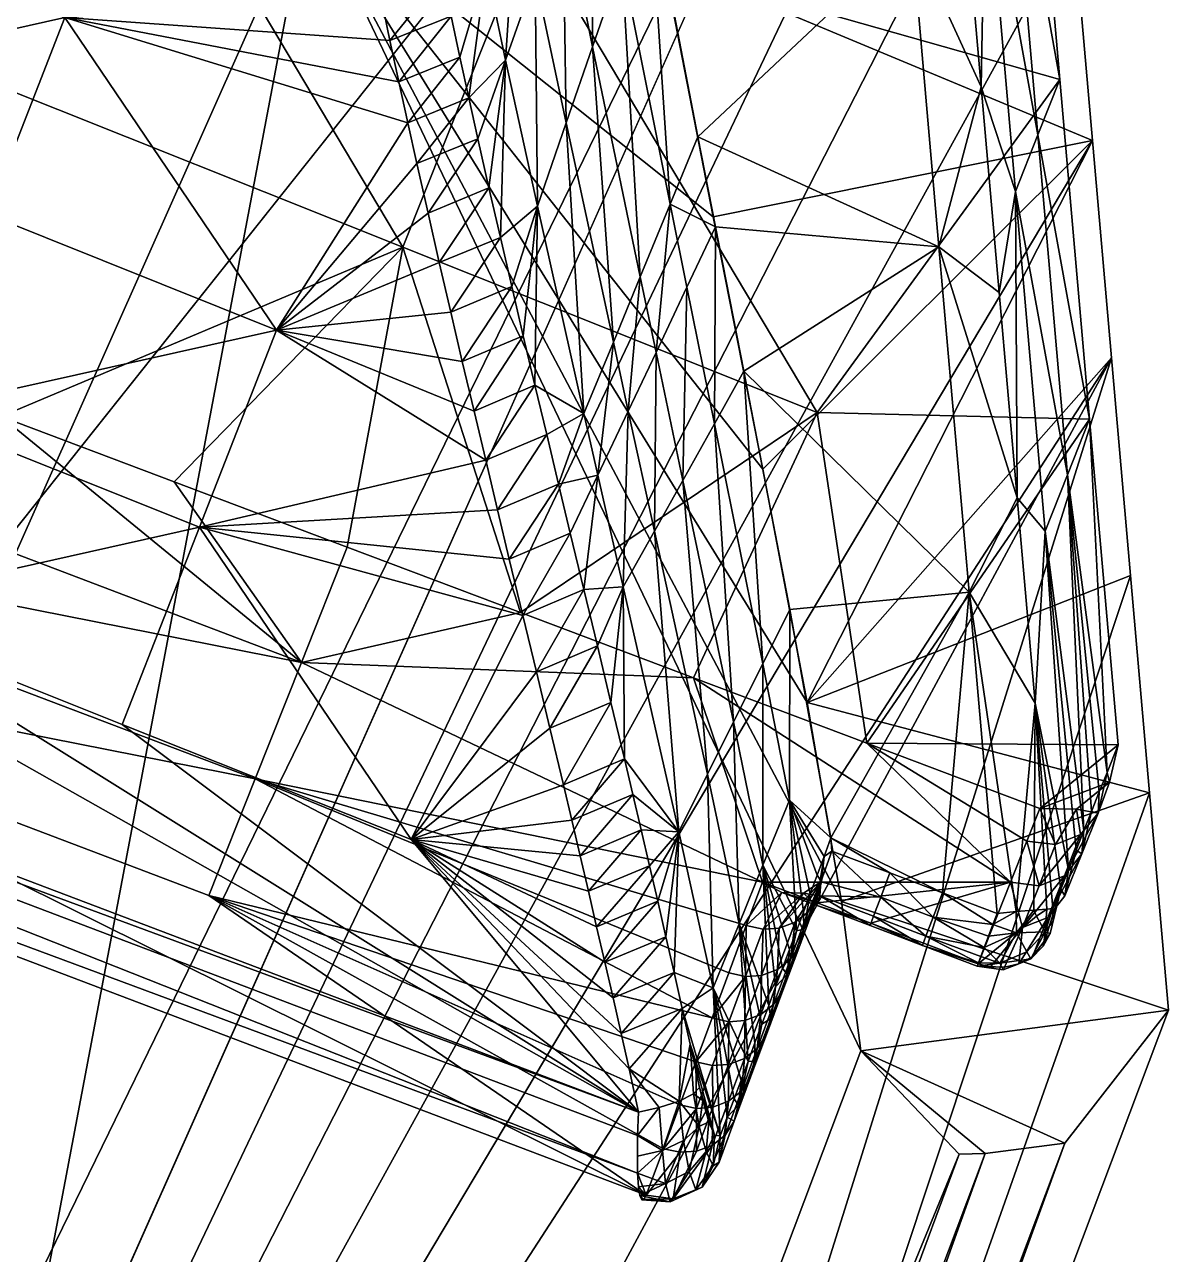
# Model space of a CAD drawing. Header units: millimetres. Extents: x -276 to 343, y -58 to 484.
# Drawn here: x 277.82 to 287.89, y 442.68 to 453.5 of the extents above; entities that cross this region are included whole.
import ezdxf

# ---------------------------------------------------------------- set-up
doc = ezdxf.new("R2010")
doc.units = ezdxf.units.MM
doc.header["$MEASUREMENT"] = 0
doc.layers.add('Default', color=7, linetype='Continuous', true_color=0x000000)

msp = doc.modelspace()

# ---------------------------------------------------------------- meshes
at = {"layer": 'Default'}
mesh = msp.add_polyface(dxfattribs=at)
corners = [(261.302, 456.536, 5), (229.271, 385.254, 229.716), (262.286, 458.081, 5), (240.317, 402.032, 241.81), (263.27, 459.624, 5), (264.251, 461.165, 5), (265.232, 462.704, 5), (266.211, 464.239, 5), (267.19, 465.772, 5), (268.167, 467.305, 5), (268.167, 467.305, 5), (240.317, 402.032, 241.81), (273.021, 471.1, 5), (275.933, 471.483, 5), (274.459, 471.413, 5), (278.875, 470.92, 5), (274.459, 471.413, 5), (273.021, 471.1, 5), (278.875, 470.92, 5), (273.021, 471.1, 5), (271.645, 470.538, 5), (270.359, 469.721, 5), (269.19, 468.647, 5), (268.167, 467.305, 5), (273.021, 471.1, 5), (240.317, 402.032, 241.81), (278.875, 470.92, 5), (257.576, 432.428, 123.634), (270.697, 463.928, 5), (271.512, 465.102, 5), (269.599, 462.481, 5), (268.316, 460.856, 5), (266.947, 459.151, 5), (265.59, 457.465, 5), (264.342, 455.897, 5), (247.053, 418.663, 117.3), (263.303, 454.541, 5), (271.512, 465.102, 5), (272.924, 466.555, 5), (257.576, 432.428, 123.634), (278.676, 466.393, 5), (274.792, 467.28, 5), (276.805, 467.165, 5), (274.792, 467.28, 5), (243.639, 399.752, 242.268), (272.924, 466.555, 5), (252.445, 392.006, 252.252), (274.792, 467.28, 5), (278.676, 466.393, 5), (278.676, 466.393, 5), (281.421, 463.495, 5), (266.384, 423.331, 137.741), (260.585, 453.545, 5), (262.572, 453.497, 5), (261.171, 453.161, 5), (268.167, 467.305, 5), (270.697, 463.928, 5), (267.19, 465.772, 5), (269.599, 462.481, 5), (266.211, 464.239, 5), (268.316, 460.856, 5), (265.232, 462.704, 5), (266.947, 459.151, 5), (264.251, 461.165, 5), (263.27, 459.624, 5), (265.59, 457.465, 5), (262.286, 458.081, 5), (263.303, 454.541, 5), (261.302, 456.536, 5), (260.316, 454.989, 5), (277.414, 471.317, 5), (274.459, 471.413, 5), (275.933, 471.483, 5), (274.459, 471.413, 5), (271.645, 470.538, 5), (273.021, 471.1, 5), (269.19, 468.647, 5), (270.359, 469.721, 5), (271.512, 465.102, 5), (264.342, 455.897, 5), (262.379, 453.27, 5), (272.924, 466.555, 5), (274.792, 467.28, 5), (276.805, 467.165, 5), (278.875, 470.92, 5), (276.805, 467.165, 5), (274.459, 471.413, 5), (247.053, 418.663, 117.3), (262.379, 453.27, 5), (262.572, 453.497, 5), (262.379, 453.27, 5), (247.053, 418.663, 117.3), (261.171, 453.161, 5)]
mesh.append_faces([[corners[k] for k in face] for face in [(0, 1, 2, 2), (2, 3, 4, 4), (4, 3, 5, 5), (5, 3, 6, 6), (6, 3, 7, 7), (7, 3, 8, 8), (8, 3, 9, 9), (10, 11, 12, 12), (13, 14, 15, 15), (16, 17, 18, 18), (19, 20, 21, 21), (21, 22, 19, 19), (22, 23, 19, 19), (24, 25, 26, 26), (27, 28, 29, 29), (28, 27, 30, 30), (30, 27, 31, 31), (31, 27, 32, 32), (32, 27, 33, 33), (33, 27, 34, 34), (34, 35, 36, 36), (37, 38, 39, 39), (40, 41, 42, 42), (43, 44, 45, 45), (46, 47, 48, 48), (49, 50, 51, 51), (52, 53, 54, 54), (55, 56, 57, 57), (57, 58, 59, 59), (59, 60, 61, 61), (61, 62, 63, 63), (63, 62, 64, 64), (64, 65, 66, 66), (66, 67, 68, 68), (68, 67, 69, 69), (70, 71, 72, 72), (73, 74, 75, 75), (74, 76, 77, 77), (76, 78, 55, 55), (53, 69, 67, 67), (67, 66, 79, 79), (79, 66, 65, 65), (65, 64, 62, 62), (62, 61, 60, 60), (60, 59, 58, 58), (58, 57, 56, 56), (56, 55, 78, 78), (69, 53, 52, 52), (54, 53, 80, 80), (78, 76, 81, 81), (81, 74, 82, 82), (82, 73, 83, 83), (84, 85, 86, 86), (73, 82, 74, 74), (74, 81, 76, 76), (87, 88, 89, 89), (90, 91, 92, 92)]])
mesh = msp.add_polyface(dxfattribs=at)
corners = [(286.556, 460.141, 5), (286.242, 462.172, 5), (281.628, 469.457, 5), (285.689, 464.02, 5), (282.866, 468.403, 5), (284.923, 465.678, 5), (283.973, 467.141, 5), (280.289, 470.297, 5), (278.875, 470.92, 5), (278.875, 470.92, 5), (277.414, 471.317, 5), (275.933, 471.483, 5), (286.556, 460.141, 5), (271.16, 425.54, 131.483), (286.723, 458.227, 5), (287.225, 452.483, 5), (287.058, 454.397, 5), (286.89, 456.311, 5), (285.185, 444.469, 5), (271.526, 408.217, 120.429), (280.324, 454.653, 23.231), (282.543, 459.639, 5), (282.733, 458.114, 5), (283.048, 456.209, 5), (283.447, 454.063, 5), (283.885, 451.813, 5), (284.32, 449.59, 5), (284.711, 447.536, 5), (285.013, 445.784, 5), (280.324, 454.653, 23.231), (282.181, 461.631, 5), (282.543, 459.639, 5), (266.384, 423.331, 137.741), (281.421, 463.495, 5), (281.421, 463.495, 5), (278.676, 466.393, 5), (280.237, 465.125, 5), (286.556, 460.141, 5), (285.689, 464.02, 5), (286.242, 462.172, 5), (281.421, 463.495, 5), (284.923, 465.678, 5), (283.973, 467.141, 5), (281.628, 469.457, 5), (282.866, 468.403, 5), (278.875, 470.92, 5), (280.289, 470.297, 5), (274.459, 471.413, 5), (277.414, 471.317, 5), (287.893, 444.825, 5), (285.013, 445.784, 5), (287.726, 446.739, 5), (284.711, 447.536, 5), (287.559, 448.655, 5), (287.392, 450.569, 5), (287.225, 452.483, 5), (283.447, 454.063, 5), (287.058, 454.397, 5), (286.89, 456.311, 5), (283.048, 456.209, 5), (286.723, 458.227, 5), (282.733, 458.114, 5), (282.543, 459.639, 5), (283.885, 451.813, 5), (284.32, 449.59, 5), (285.185, 444.469, 5), (286.278, 443.563, 5), (286.98, 443.655, 5), (286.051, 443.559, 5), (276.805, 467.165, 5), (278.676, 466.393, 5), (280.237, 465.125, 5), (282.181, 461.631, 5)]
mesh.append_faces([[corners[k] for k in face] for face in [(0, 1, 2, 2), (1, 3, 4, 4), (3, 5, 6, 6), (6, 4, 3, 3), (4, 2, 1, 1), (2, 7, 0, 0), (7, 8, 0, 0), (9, 10, 11, 11), (12, 13, 14, 14), (15, 16, 13, 13), (16, 17, 13, 13), (17, 14, 13, 13), (18, 19, 20, 20), (21, 22, 20, 20), (22, 23, 20, 20), (23, 24, 20, 20), (24, 25, 20, 20), (25, 26, 20, 20), (26, 27, 20, 20), (27, 28, 20, 20), (28, 18, 20, 20), (29, 30, 31, 31), (32, 33, 29, 29), (30, 29, 33, 33), (34, 35, 36, 36), (37, 38, 39, 39), (38, 40, 41, 41), (41, 40, 42, 42), (42, 43, 44, 44), (43, 45, 46, 46), (45, 47, 48, 48), (49, 50, 51, 51), (51, 52, 53, 53), (53, 52, 54, 54), (54, 52, 55, 55), (55, 56, 57, 57), (57, 56, 58, 58), (58, 59, 60, 60), (60, 61, 37, 37), (62, 37, 61, 61), (61, 60, 59, 59), (59, 58, 56, 56), (56, 55, 63, 63), (63, 55, 64, 64), (64, 55, 52, 52), (52, 51, 50, 50), (50, 49, 65, 65), (66, 65, 67, 67), (65, 66, 68, 68), (67, 65, 49, 49), (69, 45, 70, 70), (70, 43, 71, 71), (71, 42, 40, 40), (40, 38, 72, 72), (72, 37, 62, 62), (37, 72, 38, 38), (42, 71, 43, 43), (43, 70, 45, 45)]])
mesh = msp.add_polyface(dxfattribs=at)
corners = [(223.362, 397.819, 731.839), (228.435, 392.116, 731.733), (229.723, 388.702, 718.796), (224.593, 394.442, 718.912), (227.794, 393.815, 738.198), (233.272, 386.045, 731.626), (222.751, 399.502, 738.298), (227.156, 395.508, 744.638), (232.602, 387.793, 738.095), (222.145, 401.176, 744.73), (226.706, 396.704, 749.188), (231.462, 390.764, 749.099), (231.934, 389.534, 744.543), (221.718, 402.36, 749.273), (225.881, 398.905, 757.554), (230.594, 393.028, 757.48), (220.937, 404.541, 757.621), (224.618, 402.317, 770.414), (229.261, 396.53, 770.376), (236.203, 386.004, 762.786), (230.293, 395.393, 772.172), (222.276, 406.188, 777.391), (219.159, 409.67, 776.793), (231.707, 390.403, 770.304), (232.288, 390.813, 770.262), (224.797, 400.356, 776.729), (225.356, 400.795, 776.677), (222.276, 406.188, 777.391), (225.356, 400.795, 776.677), (230.293, 395.393, 772.172), (232.288, 390.813, 770.262), (230.293, 395.393, 772.172), (225.356, 400.795, 776.677), (224.797, 400.356, 776.729), (229.576, 391.678, 770.806), (231.707, 390.403, 770.304), (261.171, 453.161, 5), (229.591, 383.918, 229.409), (260.585, 453.545, 5), (230.168, 383.516, 229.465), (229.271, 385.254, 229.716), (261.302, 456.536, 5), (260.316, 454.989, 5), (240.317, 402.032, 241.81), (262.286, 458.081, 5), (286.556, 460.141, 5), (278.875, 470.92, 5), (240.317, 402.032, 241.81), (225.456, 334.823, 487.899), (286.556, 460.141, 5), (240.317, 402.032, 241.81), (271.16, 425.54, 131.483), (258.052, 396.082, 239.161), (287.392, 450.569, 5), (260.533, 372.211, 236.188), (274.214, 408.518, 120.594), (287.893, 444.825, 5), (287.726, 446.739, 5), (287.559, 448.655, 5), (287.225, 452.483, 5), (271.526, 408.217, 120.429), (257.864, 371.963, 235.857), (266.384, 423.331, 137.741), (280.324, 454.653, 23.231), (262.572, 453.497, 5), (263.303, 454.541, 5), (247.053, 418.663, 117.3), (257.576, 432.428, 123.634), (231.554, 383.817, 229.6), (243.639, 399.752, 242.268), (264.342, 455.897, 5), (252.445, 392.006, 252.252), (278.676, 466.393, 5), (266.384, 423.331, 137.741), (257.576, 432.428, 123.634), (272.924, 466.555, 5), (243.639, 399.752, 242.268), (219.51, 335.944, 482.599), (274.792, 467.28, 5), (252.445, 392.006, 252.252), (286.98, 443.655, 5), (273.314, 407.381, 120.487), (286.278, 443.563, 5), (272.623, 407.319, 120.394), (285.185, 444.469, 5), (286.051, 443.559, 5), (271.526, 408.217, 120.429), (272.623, 407.319, 120.394), (286.051, 443.559, 5), (286.278, 443.563, 5), (272.623, 407.319, 120.394), (260.533, 372.211, 236.188), (273.314, 407.381, 120.487), (274.214, 408.518, 120.594), (286.98, 443.655, 5), (287.893, 444.825, 5), (229.591, 383.918, 229.409), (229.271, 385.254, 229.716), (260.585, 453.545, 5), (260.316, 454.989, 5), (261.171, 453.161, 5), (247.053, 418.663, 117.3), (230.168, 383.516, 229.465), (231.554, 383.817, 229.6)]
mesh.append_faces([[corners[k] for k in face] for face in [(0, 1, 2, 2), (0, 2, 3, 3), (4, 5, 1, 1), (6, 4, 1, 1), (7, 8, 4, 4), (9, 7, 4, 4), (10, 11, 12, 12), (10, 12, 7, 7), (13, 10, 7, 7), (14, 15, 11, 11), (14, 11, 10, 10), (16, 14, 10, 10), (17, 18, 15, 15), (17, 15, 14, 14), (19, 18, 20, 20), (20, 18, 21, 21), (18, 19, 15, 15), (17, 22, 18, 18), (23, 24, 25, 25), (26, 25, 24, 24), (27, 28, 29, 29), (30, 31, 32, 32), (33, 34, 35, 35), (36, 37, 38, 38), (39, 37, 36, 36), (40, 41, 42, 42), (43, 44, 40, 40), (45, 46, 47, 47), (48, 49, 50, 50), (51, 52, 53, 53), (54, 55, 52, 52), (55, 56, 57, 57), (57, 58, 55, 55), (58, 53, 55, 55), (53, 59, 51, 51), (53, 52, 55, 55), (60, 61, 62, 62), (62, 63, 60, 60), (64, 65, 66, 66), (66, 67, 68, 68), (69, 68, 67, 67), (66, 70, 67, 67), (71, 72, 73, 73), (74, 75, 76, 76), (77, 78, 79, 79), (80, 81, 82, 82), (82, 81, 83, 83), (84, 85, 86, 86), (87, 88, 89, 89), (85, 90, 86, 86), (91, 92, 93, 93), (93, 94, 95, 95), (94, 93, 92, 92), (96, 97, 98, 98), (99, 98, 97, 97), (100, 101, 102, 102), (103, 102, 101, 101)]])
mesh = msp.add_polyface(dxfattribs=at)
corners = [(240.485, 368.399, 711.645), (230.749, 382.657, 715.246), (241.741, 365, 699.436), (232.975, 376.786, 693.386), (242.996, 361.602, 687.231), (234.985, 371.45, 673.684), (244.249, 358.207, 675.047), (236.542, 370.465, 650.895), (241.633, 363.989, 650.791), (243.987, 357.659, 627.915), (238.855, 364.18, 627.998), (235.578, 373.067, 660.447), (240.648, 366.62, 660.338), (234.922, 374.834, 666.958), (239.976, 368.409, 666.845), (247.061, 358.225, 669.925), (238.638, 371.961, 679.8), (245.694, 361.922, 683.157), (237.297, 375.502, 692.764), (244.325, 365.622, 696.39), (235.956, 379.028, 705.72), (242.954, 369.321, 709.622), (234.613, 382.543, 718.68), (241.582, 373.022, 722.854), (233.272, 386.045, 731.626), (240.209, 376.723, 736.086), (248.427, 354.53, 656.691), (238.222, 373.061, 683.825), (245.021, 359.526, 681.009), (245.628, 359.891, 680.976), (243.661, 363.223, 694.25), (244.267, 363.59, 694.216), (242.3, 366.918, 707.49), (242.905, 367.29, 707.456), (240.94, 370.616, 720.73), (241.543, 370.991, 720.696), (239.579, 374.313, 733.97), (240.18, 374.692, 733.935), (238.218, 378.01, 747.21), (238.817, 378.395, 747.174), (238.816, 380.485, 749.568), (238.817, 378.395, 747.174), (240.209, 376.723, 736.086), (240.18, 374.692, 733.935), (241.582, 373.022, 722.854), (241.543, 370.991, 720.696), (242.954, 369.321, 709.622), (242.905, 367.29, 707.456), (244.325, 365.622, 696.39), (244.267, 363.59, 694.216), (245.694, 361.922, 683.157), (245.628, 359.891, 680.976), (242.996, 361.602, 687.231), (243.661, 363.223, 694.25), (241.741, 365, 699.436), (242.3, 366.918, 707.49), (240.485, 368.399, 711.645), (240.94, 370.616, 720.73), (239.229, 371.797, 723.845), (238.218, 378.01, 747.21), (237.94, 375.262, 736.198), (239.579, 374.313, 733.97), (245.021, 359.526, 681.009), (258.052, 396.082, 239.161), (271.16, 425.54, 131.483), (225.456, 334.823, 487.899), (286.556, 460.141, 5), (258.052, 396.082, 239.161), (244.945, 366.625, 346.839), (260.533, 372.211, 236.188), (257.864, 371.963, 235.857), (244.2, 335.709, 351.285), (252.445, 392.006, 252.252), (266.384, 423.331, 137.741), (238.506, 360.682, 366.762), (220.272, 335.682, 482.849), (252.445, 392.006, 252.252), (272.623, 407.319, 120.394), (273.314, 407.381, 120.487), (258.966, 371.077, 235.787), (259.646, 371.11, 235.975), (271.526, 408.217, 120.429), (272.623, 407.319, 120.394), (257.864, 371.963, 235.857), (258.966, 371.077, 235.787), (246.85, 335.905, 351.781), (259.646, 371.11, 235.975), (260.533, 372.211, 236.188), (273.314, 407.381, 120.487)]
mesh.append_faces([[corners[k] for k in face] for face in [(0, 1, 2, 2), (2, 3, 4, 4), (4, 5, 6, 6), (7, 8, 9, 9), (7, 9, 10, 10), (11, 12, 8, 8), (13, 14, 12, 12), (15, 16, 17, 17), (17, 18, 19, 19), (19, 20, 21, 21), (21, 22, 23, 23), (23, 24, 25, 25), (12, 26, 8, 8), (14, 15, 12, 12), (16, 15, 14, 14), (27, 17, 16, 16), (18, 17, 27, 27), (20, 19, 18, 18), (28, 29, 30, 30), (30, 31, 32, 32), (32, 33, 34, 34), (34, 35, 36, 36), (36, 37, 38, 38), (39, 38, 37, 37), (37, 36, 35, 35), (35, 34, 33, 33), (33, 32, 31, 31), (31, 30, 29, 29), (40, 41, 42, 42), (42, 43, 44, 44), (44, 45, 46, 46), (46, 47, 48, 48), (48, 49, 50, 50), (51, 50, 49, 49), (49, 48, 47, 47), (47, 46, 45, 45), (45, 44, 43, 43), (43, 42, 41, 41), (52, 53, 54, 54), (54, 55, 56, 56), (56, 57, 58, 58), (59, 60, 61, 61), (61, 58, 57, 57), (57, 56, 55, 55), (55, 54, 53, 53), (53, 52, 62, 62), (63, 64, 65, 65), (64, 66, 65, 65), (67, 68, 69, 69), (70, 71, 72, 72), (72, 73, 70, 70), (74, 75, 76, 76), (77, 78, 79, 79), (80, 79, 78, 78), (81, 82, 83, 83), (84, 83, 82, 82), (85, 86, 87, 87), (88, 87, 86, 86)]])
mesh = msp.add_polyface(dxfattribs=at)
corners = [(268.07, 458.983, 16.275), (267.638, 458.454, 16.081), (267.978, 458.014, 16.517), (267.408, 457.327, 16.262), (268.411, 458.545, 16.712), (269.864, 454.877, 15.853), (267.32, 455.893, 15.853), (266.64, 454.157, 15.295), (273.088, 455.598, 16.412), (270.544, 456.614, 16.412), (272.408, 453.862, 15.853), (275.632, 454.582, 16.412), (273.767, 457.334, 16.97), (271.223, 458.35, 16.97), (276.311, 456.319, 16.97), (278.855, 455.303, 16.97), (278.176, 453.567, 16.412), (274.447, 459.069, 17.529), (276.991, 458.055, 17.529), (279.535, 457.04, 17.529), (279.736, 458.831, 18.049), (279.861, 458.559, 17.988), (267.408, 457.327, 16.262), (267.978, 458.014, 16.517), (268.411, 458.545, 16.712), (268.841, 459.079, 16.908), (280.846, 454.295, 16.911), (274.97, 457.26), (278.619, 455.803), (277.501, 453.002), (273.851, 454.457), (271.321, 458.717), (270.202, 455.915), (267.671, 460.172), (266.553, 457.372), (276.088, 460.063), (279.737, 458.606), (266.941, 454.081), (268.465, 453.506), (271.514, 452.356)]
mesh.append_faces([[corners[k] for k in face] for face in [(0, 1, 2, 2), (3, 2, 1, 1), (2, 4, 0, 0), (5, 6, 7, 7), (8, 9, 5, 5), (8, 5, 10, 10), (11, 8, 10, 10), (12, 13, 9, 9), (12, 9, 8, 8), (14, 12, 8, 8), (14, 8, 11, 11), (15, 14, 11, 11), (15, 11, 16, 16), (17, 13, 12, 12), (18, 17, 12, 12), (18, 12, 14, 14), (19, 18, 14, 14), (19, 14, 15, 15), (20, 18, 21, 21), (22, 6, 23, 23), (23, 9, 24, 24), (24, 9, 25, 25), (5, 9, 6, 6), (13, 25, 9, 9), (16, 26, 15, 15), (19, 21, 18, 18), (6, 9, 23, 23), (27, 28, 29, 29), (27, 29, 30, 30), (31, 27, 30, 30), (31, 30, 32, 32), (33, 31, 32, 32), (33, 32, 34, 34), (35, 36, 28, 28), (35, 28, 27, 27), (37, 32, 38, 38), (30, 39, 32, 32)]])
mesh = msp.add_polyface(dxfattribs=at)
corners = [(286.402, 451.147, 4.575), (286.244, 452.956, 4.575), (285.871, 451.547, 5), (286.086, 454.764, 4.575), (285.632, 454.288, 5), (285.929, 456.573, 4.575), (285.871, 451.547, 5), (285.632, 454.288, 5), (283.75, 452.516, 5), (285.371, 457.28, 5), (283.319, 454.747, 5), (283.905, 451.725, 5), (286.546, 452.036, 3.128), (287.005, 449.541, 1.545), (286.744, 452.534, 1.545), (286.281, 455.073, 3.128), (286.479, 455.571, 1.545), (286.402, 451.147, 4.575), (286.244, 452.956, 4.575), (286.086, 454.764, 4.575), (286.673, 456.057), (286.938, 453.02), (282.318, 453.932, 11.592), (282.056, 453.19, 13.882), (282.336, 451.907, 13.634), (282.589, 452.639, 11.408), (282.157, 454.731, 11.714), (281.884, 454.004, 14.046), (282.822, 453.309, 9.368), (283.005, 450.709, 11.16), (282.559, 454.614, 9.494), (282.406, 455.397, 9.577), (283.079, 454.055, 7.105), (283.242, 451.284, 9.2), (283.505, 451.922, 7.024), (282.826, 455.37, 7.166), (282.683, 456.135, 7.206), (283.905, 451.725, 5), (283.75, 452.516, 5), (283.319, 454.747, 5), (283.074, 456.071, 5), (282.01, 451.631, 15.783), (282.268, 454.346), (284.799, 450.088), (281.15, 451.545), (286.938, 453.02), (286.673, 456.057)]
mesh.append_faces([[corners[k] for k in face] for face in [(0, 1, 2, 2), (1, 3, 4, 4), (3, 5, 4, 4), (4, 2, 1, 1), (6, 7, 8, 8), (7, 9, 10, 10), (10, 8, 7, 7), (8, 11, 6, 6), (12, 13, 14, 14), (15, 12, 14, 14), (15, 14, 16, 16), (17, 12, 18, 18), (18, 15, 19, 19), (20, 16, 21, 21), (14, 21, 16, 16), (15, 18, 12, 12), (22, 23, 24, 24), (22, 24, 25, 25), (26, 27, 23, 23), (26, 23, 22, 22), (28, 25, 29, 29), (30, 22, 25, 25), (30, 25, 28, 28), (31, 26, 22, 22), (31, 22, 30, 30), (32, 28, 33, 33), (32, 33, 34, 34), (35, 30, 28, 28), (35, 28, 32, 32), (36, 31, 30, 30), (37, 38, 34, 34), (38, 39, 34, 34), (39, 40, 32, 32), (24, 23, 41, 41), (32, 34, 39, 39), (42, 43, 44, 44), (45, 42, 46, 46), (42, 45, 43, 43)]])
mesh = msp.add_polyface(dxfattribs=at)
corners = [(281.91, 452.067, 15.893), (281.813, 452.5, 16.003), (281.373, 451.844, 16.288), (281.733, 452.86, 16.094), (281.274, 452.28, 16.398), (281.654, 453.219, 16.185), (281.194, 452.641, 16.49), (281.577, 453.579, 16.277), (281.115, 453.002, 16.581), (281.502, 453.938, 16.368), (281.038, 453.364, 16.673), (281.444, 454.221, 16.44), (280.962, 453.725, 16.765), (281.387, 454.504, 16.513), (280.903, 454.01, 16.838), (281.332, 454.788, 16.585), (280.846, 454.295, 16.911), (281.279, 455.071, 16.658), (280.791, 454.581, 16.985), (281.227, 455.362, 16.734), (280.737, 454.868, 17.058), (280.684, 455.165, 17.135), (281.472, 451.409, 16.178), (281.194, 452.641, 16.49), (280.04, 450.815, 15.853), (281.274, 452.28, 16.398), (281.373, 451.844, 16.288), (281.845, 456.424, 11.971), (281.553, 455.725, 14.393), (281.884, 454.004, 14.046), (282.157, 454.731, 11.714), (281.279, 455.071, 16.658), (281.332, 454.788, 16.585), (281.387, 454.504, 16.513), (281.444, 454.221, 16.44), (281.502, 453.938, 16.368), (281.577, 453.579, 16.277), (281.654, 453.219, 16.185), (281.733, 452.86, 16.094), (281.813, 452.5, 16.003), (282.056, 453.19, 13.882), (281.91, 452.067, 15.893), (282.01, 451.631, 15.783)]
mesh.append_faces([[corners[k] for k in face] for face in [(0, 1, 2, 2), (1, 3, 4, 4), (3, 5, 6, 6), (5, 7, 8, 8), (7, 9, 10, 10), (9, 11, 12, 12), (11, 13, 14, 14), (13, 15, 16, 16), (15, 17, 18, 18), (17, 19, 20, 20), (21, 20, 19, 19), (20, 18, 17, 17), (18, 16, 15, 15), (16, 14, 13, 13), (14, 12, 11, 11), (12, 10, 9, 9), (10, 8, 7, 7), (8, 6, 5, 5), (6, 4, 3, 3), (4, 2, 1, 1), (2, 22, 0, 0), (23, 24, 25, 25), (25, 24, 26, 26), (27, 28, 29, 29), (27, 29, 30, 30), (31, 32, 28, 28), (32, 33, 28, 28), (33, 34, 28, 28), (34, 35, 29, 29), (35, 36, 29, 29), (36, 37, 29, 29), (37, 38, 29, 29), (38, 39, 40, 40), (39, 41, 40, 40), (41, 42, 40, 40), (40, 29, 38, 38), (29, 28, 34, 34)]])
mesh = msp.add_polyface(dxfattribs=at)
corners = [(262.737, 451.7, 14.178), (262.641, 451.534, 14.099), (283.227, 443.928, 14.291), (283.219, 443.723, 14.211), (283.227, 443.928, 14.291), (283.219, 443.391, 13.945), (262.369, 451.133, 12.898), (283.219, 443.391, 13.945), (262.641, 451.534, 14.099), (269.184, 453.141, 15.295), (265.961, 452.42, 14.737), (268.505, 451.405, 14.737), (271.728, 452.125, 15.295), (271.049, 450.389, 14.737), (274.272, 451.11, 15.295), (273.593, 449.374, 14.737), (276.816, 450.094, 15.295), (269.864, 454.877, 15.853), (266.64, 454.157, 15.295), (272.408, 453.862, 15.853), (274.952, 452.846, 15.853), (275.632, 454.582, 16.412), (283.227, 443.928, 14.291), (262.737, 451.7, 14.178), (273.756, 449.174, 6.442), (273.348, 448.149, 9.701), (267.254, 450.461, 9.666), (267.663, 451.487, 6.407), (279.85, 446.864, 6.478), (274.165, 450.202, 3.184), (268.071, 452.514, 3.148), (283.294, 443.196, 13.014), (262.369, 451.133, 12.898), (266.941, 454.081), (268.465, 453.506), (269.99, 452.93), (271.514, 452.356), (273.039, 451.78), (274.564, 451.204), (276.088, 450.629), (268.465, 453.506), (270.202, 455.915), (269.99, 452.93), (271.514, 452.356), (273.851, 454.457), (273.039, 451.78), (274.564, 451.204), (277.501, 453.002)]
mesh.append_faces([[corners[k] for k in face] for face in [(0, 1, 2, 2), (3, 4, 1, 1), (5, 3, 1, 1), (6, 7, 8, 8), (9, 10, 11, 11), (12, 9, 11, 11), (12, 11, 13, 13), (14, 12, 13, 13), (14, 13, 15, 15), (16, 14, 15, 15), (17, 18, 9, 9), (19, 17, 9, 9), (19, 9, 12, 12), (20, 19, 12, 12), (20, 12, 14, 14), (21, 19, 20, 20), (22, 15, 23, 23), (11, 23, 13, 13), (13, 23, 15, 15), (24, 25, 26, 26), (24, 26, 27, 27), (28, 25, 24, 24), (29, 24, 27, 27), (29, 27, 30, 30), (31, 32, 25, 25), (33, 34, 30, 30), (34, 35, 30, 30), (35, 36, 30, 30), (36, 37, 29, 29), (37, 38, 29, 29), (38, 39, 29, 29), (29, 30, 36, 36), (40, 41, 42, 42), (42, 41, 43, 43), (43, 44, 45, 45), (45, 44, 46, 46), (47, 46, 44, 44)]])
mesh = msp.add_polyface(dxfattribs=at)
corners = [(262.369, 451.133, 12.898), (283.294, 443.196, 13.014), (283.219, 443.391, 13.945), (276.816, 450.094, 15.295), (273.593, 449.374, 14.737), (276.137, 448.358, 14.737), (279.36, 449.079, 15.295), (278.681, 447.342, 14.737), (281.225, 446.329, 14.737), (277.496, 451.831, 15.853), (274.952, 452.846, 15.853), (274.272, 451.11, 15.295), (280.04, 450.815, 15.853), (278.176, 453.567, 16.412), (275.632, 454.582, 16.412), (280.846, 454.295, 16.911), (280.903, 454.01, 16.838), (280.962, 453.725, 16.765), (281.038, 453.364, 16.673), (281.115, 453.002, 16.581), (281.194, 452.641, 16.49), (283.227, 443.928, 14.291), (282.209, 448.301, 15.395), (281.881, 449.668, 15.739), (279.85, 446.864, 6.478), (279.442, 445.836, 9.736), (273.348, 448.149, 9.701), (280.259, 447.889, 3.219), (273.756, 449.174, 6.442), (274.165, 450.202, 3.184), (276.088, 450.629), (277.613, 450.053), (279.137, 449.479), (280.662, 448.903), (282.187, 448.329), (283.294, 443.196, 13.014), (278.619, 455.803), (282.268, 454.346), (281.15, 451.545), (277.501, 453.002), (274.564, 451.204), (276.088, 450.629), (277.613, 450.053), (279.137, 449.479), (280.662, 448.903)]
mesh.append_faces([[corners[k] for k in face] for face in [(0, 1, 2, 2), (3, 4, 5, 5), (6, 3, 5, 5), (6, 5, 7, 7), (8, 6, 7, 7), (9, 10, 11, 11), (9, 11, 3, 3), (12, 9, 3, 3), (12, 3, 6, 6), (13, 14, 10, 10), (13, 10, 9, 9), (12, 13, 9, 9), (15, 13, 16, 16), (16, 13, 17, 17), (17, 13, 18, 18), (18, 13, 19, 19), (19, 13, 20, 20), (4, 21, 5, 5), (5, 21, 7, 7), (8, 22, 6, 6), (6, 23, 12, 12), (12, 20, 13, 13), (24, 25, 26, 26), (27, 24, 28, 28), (27, 28, 29, 29), (30, 31, 29, 29), (31, 32, 27, 27), (32, 33, 27, 27), (33, 34, 27, 27), (26, 25, 35, 35), (27, 29, 31, 31), (36, 37, 38, 38), (36, 38, 39, 39), (40, 39, 41, 41), (41, 39, 42, 42), (42, 38, 43, 43), (43, 38, 44, 44), (38, 42, 39, 39)]])
mesh = msp.add_polyface(dxfattribs=at)
corners = [(282.522, 449.459, 15.236), (282.418, 449.895, 15.346), (281.985, 449.233, 15.629), (282.315, 450.329, 15.455), (281.881, 449.668, 15.739), (282.212, 450.764, 15.564), (281.778, 450.102, 15.848), (282.11, 451.198, 15.674), (281.675, 450.538, 15.958), (282.01, 451.631, 15.783), (281.573, 450.973, 16.068), (281.91, 452.067, 15.893), (281.472, 451.409, 16.178), (281.373, 451.844, 16.288), (280.04, 450.815, 15.853), (281.472, 451.409, 16.178), (281.573, 450.973, 16.068), (281.675, 450.538, 15.958), (281.778, 450.102, 15.848), (281.881, 449.668, 15.739), (279.36, 449.079, 15.295), (281.985, 449.233, 15.629), (283.005, 450.709, 11.16), (282.746, 450.081, 13.301), (282.868, 449.536, 13.209), (283.136, 450.1, 11.092), (282.589, 452.639, 11.408), (282.336, 451.907, 13.634), (283.381, 450.618, 9.153), (283.366, 449.043, 10.962), (283.617, 449.491, 9.065), (283.242, 451.284, 9.2), (282.822, 453.309, 9.368), (283.505, 451.922, 7.024), (283.652, 451.192, 7.002), (282.01, 451.631, 15.783), (282.11, 451.198, 15.674), (282.212, 450.764, 15.564), (282.315, 450.329, 15.455), (282.418, 449.895, 15.346), (282.522, 449.459, 15.236), (282.626, 449.026, 15.127), (280.662, 448.903), (281.15, 451.545), (282.187, 448.329), (284.799, 450.088)]
mesh.append_faces([[corners[k] for k in face] for face in [(0, 1, 2, 2), (1, 3, 4, 4), (3, 5, 6, 6), (5, 7, 8, 8), (7, 9, 10, 10), (9, 11, 12, 12), (12, 10, 9, 9), (10, 8, 7, 7), (8, 6, 5, 5), (6, 4, 3, 3), (4, 2, 1, 1), (13, 14, 15, 15), (15, 14, 16, 16), (16, 14, 17, 17), (17, 14, 18, 18), (18, 14, 19, 19), (19, 20, 21, 21), (22, 23, 24, 24), (22, 24, 25, 25), (26, 27, 23, 23), (26, 23, 22, 22), (28, 25, 29, 29), (28, 29, 30, 30), (31, 22, 25, 25), (31, 25, 28, 28), (32, 22, 31, 31), (33, 31, 28, 28), (33, 28, 34, 34), (35, 36, 27, 27), (36, 37, 27, 27), (37, 38, 27, 27), (38, 39, 23, 23), (39, 40, 23, 23), (40, 41, 24, 24), (24, 23, 40, 40), (23, 27, 38, 38), (42, 43, 44, 44), (45, 44, 43, 43)]])
mesh = msp.add_polyface(dxfattribs=at)
corners = [(286.718, 447.53, 4.575), (286.56, 449.338, 4.575), (286.137, 448.506, 5), (286.402, 451.147, 4.575), (285.871, 451.547, 5), (286.551, 445.694, 4.971), (286.137, 448.506, 5), (285.871, 451.547, 5), (284.155, 450.452, 5), (283.905, 451.725, 5), (284.559, 448.354, 5), (284.921, 446.344, 5.001), (286.546, 452.036, 3.128), (286.807, 449.043, 3.128), (287.005, 449.541, 1.545), (286.718, 447.53, 4.575), (286.56, 449.338, 4.575), (286.402, 451.147, 4.575), (287.449, 447.163), (287.199, 450.03), (287.352, 446.918, 0.774), (287.352, 446.918, 0.774), (287.284, 446.749, 1.317), (287.284, 446.749, 1.317), (287.216, 446.577, 1.86), (286.938, 453.02), (286.744, 452.534, 1.545), (287.148, 446.407, 2.403), (287.012, 446.063, 3.489), (283.366, 449.043, 10.962), (283.582, 446.397, 12.61), (283.834, 446.903, 10.648), (283.617, 449.491, 9.065), (284.064, 447.364, 8.85), (283.896, 449.989, 6.959), (284.321, 447.877, 6.856), (283.652, 451.192, 7.002), (283.381, 450.618, 9.153), (284.559, 448.354, 5), (284.155, 450.452, 5), (283.905, 451.725, 5), (284.555, 446.674, 6.787), (283.505, 451.922, 7.024), (287.449, 447.163), (285.236, 447.178), (287.199, 450.03), (284.799, 450.088), (286.938, 453.02), (282.187, 448.329), (283.711, 447.752)]
mesh.append_faces([[corners[k] for k in face] for face in [(0, 1, 2, 2), (1, 3, 4, 4), (4, 2, 1, 1), (2, 5, 0, 0), (6, 7, 8, 8), (9, 8, 7, 7), (8, 10, 6, 6), (10, 11, 6, 6), (12, 13, 14, 14), (15, 13, 16, 16), (16, 12, 17, 17), (18, 19, 20, 20), (21, 14, 22, 22), (23, 14, 24, 24), (25, 26, 19, 19), (14, 19, 26, 26), (13, 27, 14, 14), (12, 16, 13, 13), (15, 28, 13, 13), (19, 14, 21, 21), (29, 30, 31, 31), (32, 29, 31, 31), (32, 31, 33, 33), (34, 32, 33, 33), (34, 33, 35, 35), (36, 37, 32, 32), (36, 32, 34, 34), (38, 39, 35, 35), (39, 40, 34, 34), (35, 41, 38, 38), (34, 35, 39, 39), (36, 34, 40, 40), (42, 36, 40, 40), (43, 44, 45, 45), (45, 46, 47, 47), (48, 46, 49, 49), (49, 46, 44, 44), (44, 46, 45, 45)]])
mesh = msp.add_polyface(dxfattribs=at)
corners = [(283.25, 446.413, 14.469), (283.176, 446.725, 14.548), (282.713, 446.186, 14.863), (283.102, 447.038, 14.627), (282.639, 446.499, 14.941), (282.983, 447.536, 14.752), (282.565, 446.811, 15.02), (282.864, 448.034, 14.877), (282.447, 447.309, 15.145), (282.745, 448.53, 15.002), (282.328, 447.805, 15.27), (282.626, 449.026, 15.127), (282.209, 448.301, 15.395), (282.522, 449.459, 15.236), (282.089, 448.797, 15.52), (281.985, 449.233, 15.629), (281.985, 449.233, 15.629), (279.36, 449.079, 15.295), (282.089, 448.797, 15.52), (282.209, 448.301, 15.395), (281.225, 446.329, 14.737), (282.328, 447.805, 15.27), (282.447, 447.309, 15.145), (282.565, 446.811, 15.02), (282.639, 446.499, 14.941), (282.713, 446.186, 14.863), (283.366, 449.043, 10.962), (283.092, 448.553, 13.034), (283.582, 446.397, 12.61), (283.136, 450.1, 11.092), (282.868, 449.536, 13.209), (282.626, 449.026, 15.127), (282.745, 448.53, 15.002), (282.864, 448.034, 14.877), (282.983, 447.536, 14.752), (283.102, 447.038, 14.627), (283.176, 446.725, 14.548), (283.25, 446.413, 14.469), (283.323, 446.098, 14.39), (284.317, 445.952, 4.339), (284.176, 445.573, 5.536), (279.85, 446.864, 6.478), (282.187, 448.329), (283.711, 447.752), (280.259, 447.889, 3.219), (284.317, 445.952, 4.339)]
mesh.append_faces([[corners[k] for k in face] for face in [(0, 1, 2, 2), (1, 3, 4, 4), (3, 5, 6, 6), (5, 7, 8, 8), (7, 9, 10, 10), (9, 11, 12, 12), (11, 13, 14, 14), (15, 14, 13, 13), (14, 12, 11, 11), (12, 10, 9, 9), (10, 8, 7, 7), (8, 6, 5, 5), (6, 4, 3, 3), (4, 2, 1, 1), (16, 17, 18, 18), (18, 17, 19, 19), (19, 20, 21, 21), (21, 20, 22, 22), (22, 20, 23, 23), (23, 20, 24, 24), (24, 20, 25, 25), (26, 27, 28, 28), (29, 30, 27, 27), (29, 27, 26, 26), (31, 32, 30, 30), (32, 33, 27, 27), (33, 34, 27, 27), (34, 35, 27, 27), (35, 36, 28, 28), (36, 37, 28, 28), (37, 38, 28, 28), (28, 27, 35, 35), (27, 30, 32, 32), (39, 40, 41, 41), (42, 43, 44, 44), (41, 44, 45, 45), (44, 43, 45, 45)]])
mesh = msp.add_polyface(dxfattribs=at)
corners = [(286.384, 445.678, 5), (286.551, 445.694, 4.971), (286.137, 448.506, 5), (286.551, 445.694, 4.971), (286.708, 445.707, 4.879), (286.718, 447.53, 4.575), (286.822, 445.717, 4.737), (286.822, 445.717, 4.737), (286.876, 445.721, 4.575), (287.273, 446.561, 1.078), (286.977, 446.01, 2.142), (287.12, 446.372, 0.999), (286.76, 446.602), (287.082, 446.596), (286.898, 446.284, 0.944), (287.082, 446.596), (287.374, 446.834), (287.374, 446.834), (287.449, 447.163), (287.352, 446.918, 0.774), (286.645, 446.313, 0.921), (287.284, 446.749, 1.317), (287.273, 446.561, 1.078), (287.216, 446.577, 1.86), (287.148, 446.407, 2.403), (287.13, 446.202, 2.221), (287.12, 446.372, 0.999), (286.898, 446.284, 0.944), (287.082, 446.596), (286.384, 445.678, 5), (286.137, 448.506, 5), (285.902, 445.86, 5), (285.902, 445.86, 5), (284.921, 446.344, 5.001), (286.876, 445.721, 4.575), (286.944, 445.893, 4.032), (286.718, 447.53, 4.575), (287.216, 446.577, 1.86), (287.005, 449.541, 1.545), (287.148, 446.407, 2.403), (287.148, 446.407, 2.403), (286.807, 449.043, 3.128), (287.08, 446.235, 2.946), (287.08, 446.235, 2.946), (287.012, 446.063, 3.489), (287.012, 446.063, 3.489), (284.064, 447.364, 8.85), (283.834, 446.903, 10.648), (284.112, 445.586, 10.439), (284.321, 447.877, 6.856), (284.322, 446.102, 8.708), (284.555, 446.674, 6.787), (284.739, 445.852, 6.549), (284.8, 446.016, 6.033), (284.86, 446.18, 5.517), (284.921, 446.344, 5.001), (284.559, 448.354, 5), (286.76, 446.602), (286.645, 446.313, 0.921), (285.236, 447.178), (286.501, 445.952, 2.064), (283.711, 447.752), (284.317, 445.952, 4.339), (286.76, 446.602), (287.374, 446.834), (287.082, 446.596), (287.449, 447.163), (285.236, 447.178)]
mesh.append_faces([[corners[k] for k in face] for face in [(0, 1, 2, 2), (3, 4, 5, 5), (4, 6, 5, 5), (7, 8, 5, 5), (9, 10, 11, 11), (12, 13, 14, 14), (15, 16, 9, 9), (17, 18, 19, 19), (20, 12, 14, 14), (19, 21, 22, 22), (21, 23, 22, 22), (23, 24, 25, 25), (26, 27, 28, 28), (25, 22, 23, 23), (9, 11, 15, 15), (22, 17, 19, 19), (29, 30, 31, 31), (32, 30, 33, 33), (34, 35, 36, 36), (37, 38, 39, 39), (40, 41, 42, 42), (43, 41, 44, 44), (45, 36, 35, 35), (46, 47, 48, 48), (49, 46, 50, 50), (49, 50, 51, 51), (52, 53, 51, 51), (53, 54, 51, 51), (54, 55, 51, 51), (55, 56, 51, 51), (57, 58, 59, 59), (58, 60, 59, 59), (61, 59, 60, 60), (60, 62, 61, 61), (63, 64, 65, 65), (64, 63, 66, 66), (67, 66, 63, 63)]])
mesh = msp.add_polyface(dxfattribs=at)
corners = [(283.227, 443.928, 14.291), (283.408, 443.969, 14.286), (283.143, 444.309, 14.388), (283.408, 443.969, 14.286), (283.584, 444.026, 14.208), (283.143, 444.309, 14.388), (283.584, 444.026, 14.208), (283.71, 444.09, 14.065), (283.681, 444.528, 13.993), (283.71, 444.09, 14.065), (283.765, 444.145, 13.896), (283.681, 444.528, 13.993), (283.611, 444.842, 14.073), (283.611, 444.842, 14.073), (283.54, 445.157, 14.153), (283.073, 444.622, 14.467), (283.468, 445.471, 14.232), (283.002, 444.936, 14.547), (283.396, 445.786, 14.311), (282.931, 445.249, 14.626), (283.323, 446.098, 14.39), (282.858, 445.561, 14.705), (283.25, 446.413, 14.469), (282.786, 445.874, 14.784), (282.713, 446.186, 14.863), (283.73, 444.37, 9.318), (283.738, 443.961, 10.512), (283.59, 443.993, 10.505), (282.713, 446.186, 14.863), (281.225, 446.329, 14.737), (282.786, 445.874, 14.784), (282.858, 445.561, 14.705), (282.931, 445.249, 14.626), (283.002, 444.936, 14.547), (283.073, 444.622, 14.467), (283.143, 444.309, 14.388), (283.227, 443.928, 14.291), (278.681, 447.342, 14.737), (283.323, 446.098, 14.39), (283.396, 445.786, 14.311), (283.582, 446.397, 12.61), (283.468, 445.471, 14.232), (283.54, 445.157, 14.153), (283.611, 444.842, 14.073), (283.883, 445.024, 12.328), (284.176, 445.573, 5.536), (284.021, 445.155, 6.849), (279.85, 446.864, 6.478), (283.874, 444.758, 8.1), (283.874, 444.758, 8.1), (283.73, 444.37, 9.318), (279.442, 445.836, 9.736), (283.59, 443.993, 10.505), (283.446, 443.606, 11.722), (283.294, 443.196, 13.014)]
mesh.append_faces([[corners[k] for k in face] for face in [(0, 1, 2, 2), (3, 4, 5, 5), (6, 7, 8, 8), (9, 10, 11, 11), (8, 12, 6, 6), (13, 14, 15, 15), (14, 16, 17, 17), (16, 18, 19, 19), (18, 20, 21, 21), (20, 22, 23, 23), (24, 23, 22, 22), (23, 21, 20, 20), (21, 19, 18, 18), (19, 17, 16, 16), (17, 15, 14, 14), (15, 5, 13, 13), (5, 4, 13, 13), (25, 26, 27, 27), (28, 29, 30, 30), (30, 29, 31, 31), (31, 29, 32, 32), (32, 29, 33, 33), (33, 29, 34, 34), (34, 29, 35, 35), (35, 29, 36, 36), (37, 36, 29, 29), (38, 39, 40, 40), (39, 41, 40, 40), (41, 42, 40, 40), (42, 43, 44, 44), (44, 40, 42, 42), (45, 46, 47, 47), (46, 48, 47, 47), (49, 50, 51, 51), (50, 52, 51, 51), (52, 53, 51, 51), (53, 54, 51, 51), (51, 47, 48, 48)]])
mesh = msp.add_polyface(dxfattribs=at)
corners = [(284.311, 445.131, 6.876), (284.169, 445.124, 6.856), (284.324, 445.54, 5.543), (284.164, 444.735, 8.127), (284.021, 444.725, 8.107), (284.304, 444.788, 8.161), (284.02, 444.348, 9.346), (283.877, 444.338, 9.326), (284.16, 444.401, 9.379), (284.272, 444.489, 9.421), (283.88, 443.971, 10.532), (284.02, 444.024, 10.566), (284.132, 444.112, 10.607), (284.214, 444.235, 10.655), (284.252, 444.377, 10.705), (284.354, 444.612, 9.469), (284.108, 443.991, 11.923), (284.176, 445.573, 5.536), (284.021, 445.155, 6.849), (283.874, 444.758, 8.1), (283.73, 444.37, 9.318), (284.13, 444.211, 11.709), (284.191, 444.375, 11.193), (284.252, 444.54, 10.677), (284.313, 444.704, 10.161), (283.738, 443.961, 10.512), (283.834, 446.903, 10.648), (283.582, 446.397, 12.61), (283.883, 445.024, 12.328), (284.112, 445.586, 10.439), (284.064, 447.364, 8.85), (284.322, 446.102, 8.708), (283.947, 443.719, 13.257), (284.008, 443.883, 12.741), (284.069, 444.047, 12.225), (284.13, 444.211, 11.709), (284.191, 444.375, 11.193), (284.191, 444.375, 11.193), (284.252, 444.54, 10.677), (284.313, 444.704, 10.161), (284.374, 444.868, 9.645), (283.611, 444.842, 14.073), (283.947, 443.719, 13.257)]
mesh.append_faces([[corners[k] for k in face] for face in [(0, 1, 2, 2), (3, 4, 1, 1), (3, 1, 0, 0), (5, 3, 0, 0), (6, 7, 4, 4), (6, 4, 3, 3), (8, 6, 3, 3), (8, 3, 5, 5), (9, 8, 5, 5), (10, 7, 6, 6), (11, 6, 8, 8), (12, 8, 9, 9), (13, 12, 9, 9), (14, 13, 15, 15), (16, 13, 14, 14), (17, 1, 18, 18), (18, 1, 19, 19), (19, 4, 20, 20), (21, 16, 22, 22), (22, 14, 23, 23), (23, 14, 24, 24), (1, 17, 2, 2), (4, 19, 1, 1), (7, 20, 4, 4), (25, 20, 7, 7), (26, 27, 28, 28), (26, 28, 29, 29), (30, 29, 31, 31), (32, 33, 28, 28), (33, 34, 28, 28), (34, 35, 28, 28), (35, 36, 28, 28), (37, 38, 29, 29), (38, 39, 29, 29), (39, 40, 29, 29), (29, 28, 36, 36), (31, 29, 40, 40), (28, 41, 42, 42)]])
mesh = msp.add_polyface(dxfattribs=at)
corners = [(284.822, 445.832, 4.789), (284.791, 445.75, 4.566), (285.265, 445.571, 4.566), (285.296, 445.653, 4.789), (285.272, 445.592, 4.339), (284.791, 445.75, 4.566), (284.799, 445.77, 4.339), (284.488, 445.862, 4.533), (284.317, 445.952, 4.339), (284.928, 446.227, 5), (285.359, 445.821, 4.944), (285.44, 446.036, 5), (284.488, 445.862, 4.533), (284.678, 445.856, 4.743), (284.678, 445.856, 4.743), (284.822, 445.832, 4.789), (284.833, 445.957, 4.91), (284.833, 445.957, 4.91), (285.821, 445.645, 4.944), (285.359, 445.821, 4.944), (285.296, 445.653, 4.789), (284.646, 445.397, 6.999), (284.719, 445.69, 5.638), (284.801, 445.813, 5.687), (284.683, 445.54, 7.049), (284.838, 445.957, 5.736), (284.928, 446.227, 5), (284.86, 446.18, 5.517), (284.833, 445.957, 4.91), (284.833, 445.957, 4.91), (284.466, 445.549, 5.563), (284.678, 445.856, 4.743), (284.678, 445.856, 4.743), (284.324, 445.54, 5.543), (284.488, 445.862, 4.533), (284.488, 445.862, 4.533), (284.176, 445.573, 5.536), (284.317, 445.952, 4.339), (284.921, 446.344, 5.001), (284.86, 446.18, 5.517), (284.928, 446.227, 5), (284.678, 445.688, 7.065), (284.739, 445.852, 6.549), (284.8, 446.016, 6.033), (284.606, 445.602, 5.596), (284.928, 446.227, 5), (285.44, 446.036, 5), (284.921, 446.344, 5.001), (285.902, 445.86, 5), (284.495, 445.196, 8.613), (284.556, 445.36, 8.097), (284.322, 446.102, 8.708), (284.617, 445.524, 7.581), (284.617, 445.524, 7.581), (284.678, 445.688, 7.065), (284.555, 446.674, 6.787), (284.739, 445.852, 6.549), (284.799, 445.77, 4.339), (284.317, 445.952, 4.339), (286.501, 445.952, 2.064)]
mesh.append_faces([[corners[k] for k in face] for face in [(0, 1, 2, 2), (0, 2, 3, 3), (4, 5, 6, 6), (6, 7, 8, 8), (9, 10, 11, 11), (12, 1, 13, 13), (14, 15, 16, 16), (17, 10, 9, 9), (18, 11, 10, 10), (19, 15, 20, 20), (0, 13, 1, 1), (5, 7, 6, 6), (15, 19, 16, 16), (21, 22, 23, 23), (24, 23, 25, 25), (26, 27, 28, 28), (29, 30, 31, 31), (32, 33, 34, 34), (35, 36, 37, 37), (38, 39, 40, 40), (41, 24, 42, 42), (42, 25, 43, 43), (43, 25, 27, 27), (30, 29, 44, 44), (44, 29, 22, 22), (22, 29, 23, 23), (25, 42, 24, 24), (23, 27, 25, 25), (27, 23, 28, 28), (33, 36, 35, 35), (45, 46, 47, 47), (46, 48, 47, 47), (49, 50, 51, 51), (50, 52, 51, 51), (53, 54, 55, 55), (54, 56, 55, 55), (55, 51, 52, 52), (57, 58, 59, 59)]])
mesh = msp.add_polyface(dxfattribs=at)
corners = [(286.807, 445.516, 4.71), (286.732, 445.655, 4.858), (286.554, 445.508, 4.938), (286.646, 445.34, 4.757), (286.577, 445.233, 4.384), (286.695, 445.295, 4.418), (286.68, 445.278, 4.519), (286.789, 445.389, 4.46), (286.789, 445.389, 4.46), (286.85, 445.5, 4.502), (286.68, 445.278, 4.519), (286.878, 445.614, 4.542), (286.876, 445.721, 4.575), (286.822, 445.717, 4.737), (286.708, 445.707, 4.879), (286.708, 445.707, 4.879), (286.551, 445.694, 4.971), (286.646, 445.34, 4.757), (286.439, 445.182, 4.518), (286.577, 445.233, 4.384), (286.977, 446.01, 2.142), (286.83, 445.641, 3.317), (286.608, 445.553, 3.261), (286.755, 445.922, 2.086), (287.13, 446.202, 2.221), (286.982, 445.832, 3.396), (286.83, 445.641, 3.317), (286.977, 446.01, 2.142), (287.12, 446.372, 0.999), (286.898, 446.284, 0.944), (287.273, 446.561, 1.078), (286.876, 445.721, 4.575), (286.878, 445.614, 4.542), (286.944, 445.893, 4.032), (286.85, 445.5, 4.502), (286.789, 445.389, 4.46), (286.789, 445.389, 4.46), (286.695, 445.295, 4.418), (286.577, 445.233, 4.384), (286.449, 445.204, 4.359), (286.501, 445.952, 2.064), (286.645, 446.313, 0.921), (286.755, 445.922, 2.086), (287.148, 446.407, 2.403), (287.08, 446.235, 2.946), (287.13, 446.202, 2.221), (287.012, 446.063, 3.489), (286.982, 445.832, 3.396), (286.944, 445.893, 4.032), (286.944, 445.893, 4.032), (286.898, 446.284, 0.944), (286.83, 445.641, 3.317)]
mesh.append_faces([[corners[k] for k in face] for face in [(0, 1, 2, 2), (0, 2, 3, 3), (4, 5, 6, 6), (5, 7, 6, 6), (8, 9, 10, 10), (9, 11, 0, 0), (11, 12, 0, 0), (12, 13, 0, 0), (13, 14, 1, 1), (15, 16, 2, 2), (1, 0, 13, 13), (2, 1, 15, 15), (0, 17, 10, 10), (6, 18, 19, 19), (10, 9, 0, 0), (20, 21, 22, 22), (20, 22, 23, 23), (24, 25, 26, 26), (24, 26, 27, 27), (28, 20, 23, 23), (28, 23, 29, 29), (30, 24, 27, 27), (31, 32, 33, 33), (32, 34, 33, 33), (34, 35, 33, 33), (36, 37, 21, 21), (37, 38, 21, 21), (38, 39, 22, 22), (40, 41, 42, 42), (43, 44, 45, 45), (44, 46, 47, 47), (46, 48, 47, 47), (22, 21, 38, 38), (42, 22, 40, 40), (47, 45, 44, 44), (26, 25, 49, 49), (50, 42, 41, 41), (33, 35, 51, 51)]])
mesh = msp.add_polyface(dxfattribs=at)
corners = [(285.296, 445.653, 4.789), (285.265, 445.571, 4.566), (285.728, 445.397, 4.566), (285.359, 445.821, 4.944), (285.296, 445.653, 4.789), (285.758, 445.479, 4.789), (285.265, 445.571, 4.566), (285.272, 445.592, 4.339), (284.791, 445.75, 4.566), (285.272, 445.592, 4.339), (284.311, 445.131, 6.876), (284.324, 445.54, 5.543), (284.466, 445.549, 5.563), (284.451, 445.184, 6.909), (284.606, 445.602, 5.596), (284.564, 445.274, 6.951), (284.719, 445.69, 5.638), (284.646, 445.397, 6.999), (284.683, 445.54, 7.049), (284.801, 445.813, 5.687), (284.304, 444.788, 8.161), (284.416, 444.875, 8.202), (284.498, 444.999, 8.251), (284.536, 445.141, 8.3), (284.272, 444.489, 9.421), (284.354, 444.612, 9.469), (284.392, 444.754, 9.519), (284.214, 444.235, 10.655), (284.252, 444.377, 10.705), (284.313, 444.704, 10.161), (284.374, 444.868, 9.645), (284.434, 445.032, 9.129), (284.495, 445.196, 8.613), (284.556, 445.36, 8.097), (284.617, 445.524, 7.581), (284.678, 445.688, 7.065), (284.678, 445.856, 4.743), (284.374, 444.868, 9.645), (284.434, 445.032, 9.129), (284.322, 446.102, 8.708), (284.495, 445.196, 8.613)]
mesh.append_faces([[corners[k] for k in face] for face in [(0, 1, 2, 2), (3, 4, 5, 5), (6, 7, 2, 2), (8, 9, 6, 6), (10, 11, 12, 12), (13, 10, 12, 12), (13, 12, 14, 14), (15, 13, 14, 14), (15, 14, 16, 16), (17, 15, 16, 16), (18, 17, 19, 19), (20, 10, 13, 13), (21, 20, 13, 13), (21, 13, 15, 15), (22, 21, 15, 15), (22, 15, 17, 17), (23, 22, 17, 17), (23, 17, 18, 18), (24, 20, 21, 21), (25, 24, 21, 21), (25, 21, 22, 22), (26, 25, 22, 22), (26, 22, 23, 23), (27, 24, 25, 25), (28, 25, 26, 26), (29, 26, 30, 30), (30, 26, 31, 31), (31, 23, 32, 32), (32, 23, 33, 33), (33, 23, 34, 34), (34, 18, 35, 35), (11, 36, 12, 12), (18, 34, 23, 23), (23, 31, 26, 26), (26, 29, 28, 28), (37, 38, 39, 39), (38, 40, 39, 39)]])
mesh = msp.add_polyface(dxfattribs=at)
corners = [(286.407, 445.241, 4.74), (286.646, 445.34, 4.757), (286.554, 445.508, 4.938), (286.68, 445.278, 4.519), (286.646, 445.34, 4.757), (286.407, 445.241, 4.74), (286.439, 445.182, 4.518), (286.384, 445.678, 5), (286.346, 445.581, 4.989), (286.551, 445.694, 4.971), (286.307, 445.477, 4.951), (286.271, 445.379, 4.885), (286.24, 445.299, 4.791), (286.219, 445.243, 4.679), (286.208, 445.215, 4.56), (286.208, 445.213, 4.443), (286.216, 445.235, 4.339), (286.325, 445.207, 4.344), (286.449, 445.204, 4.359), (286.449, 445.204, 4.359), (286.577, 445.233, 4.384), (286.449, 445.204, 4.359), (286.325, 445.207, 4.344), (286.608, 445.553, 3.261), (286.216, 445.235, 4.339), (286.501, 445.952, 2.064), (285.296, 445.653, 4.789), (285.728, 445.397, 4.566), (285.758, 445.479, 4.789), (285.359, 445.821, 4.944), (285.821, 445.645, 4.944), (286.384, 445.678, 5), (285.902, 445.86, 5), (286.346, 445.581, 4.989), (286.346, 445.581, 4.989), (286.307, 445.477, 4.951), (286.307, 445.477, 4.951), (286.271, 445.379, 4.885), (286.271, 445.379, 4.885), (286.24, 445.299, 4.791), (286.24, 445.299, 4.791), (286.219, 445.243, 4.679), (286.219, 445.243, 4.679), (286.208, 445.215, 4.56), (286.208, 445.215, 4.56), (286.208, 445.213, 4.443), (286.208, 445.213, 4.443), (286.216, 445.235, 4.339), (285.272, 445.592, 4.339), (285.44, 446.036, 5), (286.501, 445.952, 2.064), (286.216, 445.235, 4.339), (285.272, 445.592, 4.339), (284.799, 445.77, 4.339)]
mesh.append_faces([[corners[k] for k in face] for face in [(0, 1, 2, 2), (3, 4, 5, 5), (3, 5, 6, 6), (7, 8, 9, 9), (8, 10, 2, 2), (10, 11, 2, 2), (11, 12, 0, 0), (12, 13, 0, 0), (13, 14, 0, 0), (14, 15, 6, 6), (15, 16, 17, 17), (17, 18, 15, 15), (19, 20, 6, 6), (0, 2, 11, 11), (6, 0, 14, 14), (9, 8, 2, 2), (6, 15, 18, 18), (21, 22, 23, 23), (22, 24, 23, 23), (24, 25, 23, 23), (26, 27, 28, 28), (29, 28, 30, 30), (31, 32, 33, 33), (34, 30, 35, 35), (36, 30, 37, 37), (38, 28, 39, 39), (40, 28, 41, 41), (42, 27, 43, 43), (44, 27, 45, 45), (46, 27, 47, 47), (47, 27, 48, 48), (49, 30, 32, 32), (27, 42, 28, 28), (28, 38, 30, 30), (32, 30, 34, 34), (50, 51, 52, 52), (52, 53, 50, 50)]])
mesh = msp.add_polyface(dxfattribs=at)
corners = [(283.823, 443.581, 13.771), (283.73, 443.245, 13.496), (283.885, 443.456, 13.492), (283.761, 443.801, 13.968), (283.672, 443.405, 13.846), (283.765, 444.145, 13.896), (283.71, 444.09, 14.065), (283.792, 444.032, 13.856), (283.792, 444.032, 13.856), (283.847, 443.842, 13.723), (283.847, 443.842, 13.723), (283.823, 443.581, 13.771), (283.897, 443.727, 13.542), (283.885, 443.456, 13.492), (283.947, 443.719, 13.257), (283.938, 443.489, 13.183), (283.938, 443.489, 13.183), (283.787, 443.268, 13.095), (283.88, 443.971, 10.532), (283.738, 443.961, 10.512), (283.877, 444.338, 9.326), (284.02, 444.024, 10.566), (284.02, 444.348, 9.346), (284.132, 444.112, 10.607), (284.16, 444.401, 9.379), (283.736, 443.584, 11.75), (283.876, 443.635, 11.783), (283.989, 443.725, 11.824), (284.07, 443.848, 11.873), (284.214, 444.235, 10.655), (284.108, 443.991, 11.923), (283.787, 443.268, 13.095), (283.938, 443.489, 13.183), (283.938, 443.489, 13.183), (284.008, 443.883, 12.741), (283.947, 443.719, 13.257), (284.069, 444.047, 12.225), (284.13, 444.211, 11.709), (284.252, 444.377, 10.705), (284.191, 444.375, 11.193), (283.765, 444.145, 13.896), (283.792, 444.032, 13.856), (283.847, 443.842, 13.723), (283.897, 443.727, 13.542), (283.897, 443.727, 13.542), (283.947, 443.719, 13.257), (283.681, 444.528, 13.993), (283.611, 444.842, 14.073), (283.765, 444.145, 13.896)]
mesh.append_faces([[corners[k] for k in face] for face in [(0, 1, 2, 2), (3, 4, 0, 0), (5, 6, 7, 7), (8, 3, 9, 9), (10, 11, 12, 12), (12, 13, 14, 14), (14, 13, 15, 15), (16, 2, 17, 17), (13, 12, 11, 11), (1, 17, 2, 2), (11, 10, 3, 3), (6, 3, 8, 8), (18, 19, 20, 20), (21, 18, 22, 22), (23, 21, 24, 24), (25, 19, 18, 18), (26, 25, 18, 18), (26, 18, 21, 21), (27, 26, 21, 21), (27, 21, 23, 23), (28, 27, 23, 23), (28, 23, 29, 29), (30, 28, 29, 29), (31, 27, 32, 32), (33, 34, 35, 35), (34, 30, 36, 36), (36, 30, 37, 37), (27, 31, 26, 26), (28, 32, 27, 27), (38, 39, 30, 30), (30, 34, 28, 28), (33, 28, 34, 34), (40, 41, 42, 42), (42, 43, 40, 40), (44, 45, 46, 46), (47, 46, 45, 45), (46, 48, 43, 43)]])
mesh = msp.add_polyface(dxfattribs=at)
corners = [(283.672, 443.405, 13.846), (283.464, 443.301, 13.855), (283.506, 443.139, 13.468), (283.73, 443.245, 13.496), (283.823, 443.581, 13.771), (283.672, 443.405, 13.846), (283.73, 443.245, 13.496), (283.622, 443.678, 14.086), (283.437, 443.592, 14.131), (283.464, 443.301, 13.855), (283.672, 443.405, 13.846), (283.761, 443.801, 13.968), (283.622, 443.678, 14.086), (283.294, 443.196, 13.014), (283.533, 443.165, 13.032), (283.273, 443.159, 13.196), (283.506, 443.139, 13.468), (283.255, 443.155, 13.38), (283.239, 443.194, 13.583), (283.464, 443.301, 13.855), (283.227, 443.272, 13.77), (283.219, 443.391, 13.945), (283.437, 443.592, 14.131), (283.217, 443.54, 14.09), (283.219, 443.723, 14.211), (283.408, 443.969, 14.286), (283.227, 443.928, 14.291), (283.787, 443.268, 13.095), (283.506, 443.139, 13.468), (283.533, 443.165, 13.032), (283.584, 444.026, 14.208), (283.584, 444.026, 14.208), (283.71, 444.09, 14.065), (283.73, 443.245, 13.496), (283.622, 443.678, 14.086), (283.736, 443.584, 11.75), (283.594, 443.575, 11.73), (283.738, 443.961, 10.512), (283.294, 443.196, 13.014), (283.533, 443.165, 13.032), (283.876, 443.635, 11.783), (283.787, 443.268, 13.095), (283.59, 443.993, 10.505), (283.446, 443.606, 11.722), (283.294, 443.196, 13.014), (283.273, 443.159, 13.196), (283.239, 443.194, 13.583), (283.255, 443.155, 13.38), (283.227, 443.272, 13.77), (283.219, 443.391, 13.945), (283.219, 443.391, 13.945), (283.217, 443.54, 14.09), (283.219, 443.723, 14.211)]
mesh.append_faces([[corners[k] for k in face] for face in [(0, 1, 2, 2), (0, 2, 3, 3), (4, 5, 6, 6), (7, 8, 9, 9), (7, 9, 10, 10), (11, 12, 5, 5), (13, 14, 15, 15), (15, 16, 17, 17), (17, 16, 18, 18), (18, 19, 20, 20), (20, 19, 21, 21), (21, 22, 23, 23), (23, 22, 24, 24), (24, 25, 26, 26), (27, 28, 29, 29), (25, 22, 30, 30), (31, 11, 32, 32), (28, 27, 33, 33), (19, 18, 16, 16), (22, 21, 19, 19), (34, 30, 22, 22), (11, 31, 12, 12), (14, 16, 15, 15), (22, 25, 24, 24), (35, 36, 37, 37), (38, 36, 39, 39), (39, 40, 41, 41), (42, 37, 43, 43), (43, 36, 38, 38), (36, 43, 37, 37), (35, 39, 36, 36), (40, 39, 35, 35), (44, 45, 46, 46), (45, 47, 46, 46), (46, 48, 44, 44), (48, 49, 44, 44), (50, 51, 52, 52)]])

doc.saveas('drawing.dxf')
